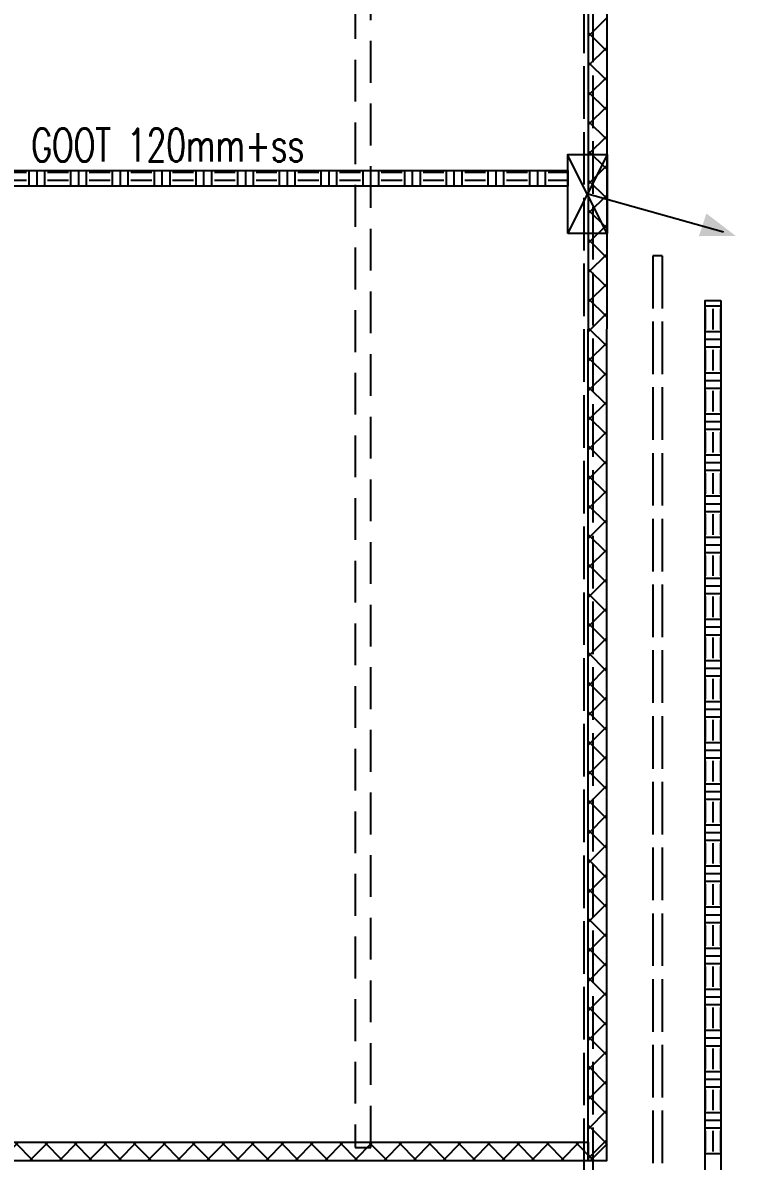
# Model space of a CAD drawing. Header units: millimetres. Extents: x -3262 to 109994, y 0 to 217318.
# Drawn here: x 61365 to 66793, y 66097 to 74754 of the extents above; entities that cross this region are included whole.
import ezdxf

# ---------------------------------------------------------------- set-up
doc = ezdxf.new("R2010")
doc.units = ezdxf.units.MM
doc.header["$LTSCALE"] = 100
doc.linetypes.add('E_GOOT3', pattern=[5, 4, -1])
doc.linetypes.add('HIDDEN2', pattern=[4.7625, 3.175, -1.5875])
for name, color, linetype in [('ByLayer', 2, 'Continuous'), ('EL6131--_ENERGIEBEDR (1996)', 2, 'Continuous'), ('EL6131--_GEBOUWINST (1996)', 2, 'Continuous'), ('EL6131--_WG', 3, 'Continuous')]:
    doc.layers.add(name, color=color, linetype=linetype)
doc.styles.add('ROMANS', font='ROMANS', dxfattribs={"width": 0.7})

# ---------------------------------------------------------------- blocks, each defined once
blk = doc.blocks.new('PIJL-UIT')
at = {"layer": 'ByLayer', "color": 2}
blk.add_line((0, 0), (2.92, 10.41), dxfattribs=at)
blk.add_solid([(3.228, 11.35), (1.515, 9.111), (3.239, 8.536)], dxfattribs=at)
blk = doc.blocks.new('NV-1')
at = {"layer": 'ByLayer'}
for p, q in [((0, 4), (7.91, 0)), ((0, 0), (7.91, 4))]:
    blk.add_line(p, q, dxfattribs=at)
blk.add_lwpolyline([(0, 0), (8, 0), (8, 4), (0, 4)], close=True, dxfattribs=at)
blk = doc.blocks.new('*X84')
at = {"color": 0}
for p, q in [((49163.8, 15712.4), (49293.2, 15841.8)), ((49405.1, 15701.8), (49265.1, 15841.8)), ((49377.7, 15701.8), (49517.7, 15841.8)), ((49629.6, 15701.8), (49489.6, 15841.8)), ((49602.2, 15701.8), (49742.2, 15841.8)), ((49854.1, 15701.8), (49714.1, 15841.8)), ((49826.8, 15701.8), (49966.8, 15841.8)), ((50078.6, 15701.8), (49938.6, 15841.8)), ((50051.3, 15701.8), (50191.3, 15841.8)), ((50303.1, 15701.8), (50163.1, 15841.8)), ((50275.8, 15701.8), (50415.8, 15841.8)), ((50527.6, 15701.8), (50387.6, 15841.8)), ((50500.3, 15701.8), (50640.3, 15841.8)), ((50752.1, 15701.8), (50612.1, 15841.8)), ((50724.8, 15701.8), (50864.8, 15841.8)), ((50976.6, 15701.8), (50836.6, 15841.8)), ((50949.3, 15701.8), (51089.3, 15841.8)), ((51201.1, 15701.8), (51061.1, 15841.8)), ((51173.8, 15701.8), (51313.8, 15841.8)), ((51425.6, 15701.8), (51285.6, 15841.8)), ((51398.3, 15701.8), (51538.3, 15841.8)), ((51650.1, 15701.8), (51510.1, 15841.8)), ((51622.8, 15701.8), (51762.8, 15841.8)), ((51874.6, 15701.8), (51734.6, 15841.8)), ((51847.3, 15701.8), (51987.3, 15841.8)), ((52099.2, 15701.8), (51959.2, 15841.8)), ((52071.8, 15701.8), (52211.8, 15841.8)), ((52323.7, 15701.8), (52183.7, 15841.8)), ((52296.3, 15701.8), (52436.3, 15841.8)), ((52548.2, 15701.8), (52408.2, 15841.8)), ((52520.8, 15701.8), (52660.8, 15841.8)), ((52772.7, 15701.8), (52632.7, 15841.8)), ((52745.3, 15701.8), (52885.3, 15841.8)), ((52997.2, 15701.8), (52857.2, 15841.8)), ((52969.8, 15701.8), (53109.8, 15841.8)), ((53221.7, 15701.8), (53081.7, 15841.8)), ((53194.4, 15701.8), (53334.4, 15841.8)), ((53446.2, 15701.8), (53306.2, 15841.8)), ((53418.9, 15701.8), (53558.9, 15841.8)), ((53670.7, 15701.8), (53530.7, 15841.8)), ((53643.4, 15701.8), (53783.4, 15841.8)), ((53895.2, 15701.8), (53755.2, 15841.8)), ((53867.9, 15701.8), (54007.9, 15841.8)), ((54119.7, 15701.8), (53979.7, 15841.8)), ((54092.4, 15701.8), (54232.4, 15841.8)), ((54344.2, 15701.8), (54204.2, 15841.8)), ((54316.9, 15701.8), (54456.9, 15841.8)), ((54568.7, 15701.8), (54428.7, 15841.8)), ((54541.4, 15701.8), (54681.4, 15841.8)), ((54793.2, 15701.8), (54653.2, 15841.8)), ((54765.9, 15701.8), (54905.9, 15841.8)), ((55017.7, 15701.8), (54877.7, 15841.8)), ((54990.4, 15701.8), (55130.4, 15841.8)), ((55242.2, 15701.8), (55102.2, 15841.8)), ((55214.9, 15701.8), (55354.9, 15841.8)), ((55466.7, 15701.8), (55326.7, 15841.8)), ((55439.4, 15701.8), (55579.4, 15841.8)), ((55691.3, 15701.8), (55551.3, 15841.8)), ((55663.9, 15701.8), (55803.9, 15841.8)), ((55915.8, 15701.8), (55775.8, 15841.8)), ((55888.4, 15701.8), (55988.8, 15802.2)), ((49180.6, 15701.8), (49163.8, 15718.5))]:
    blk.add_line(p, q, dxfattribs=at)
blk = doc.blocks.new('*X88')
at = {"color": 0}
for p, q in [((41838.8, 8836.4), (41885.7, 8883.3)), ((41995.2, 8743.3), (41855.2, 8883.3)), ((41970.2, 8743.3), (42110.2, 8883.3)), ((42219.7, 8743.2), (42079.7, 8883.3)), ((42194.7, 8743.2), (42334.7, 8883.2)), ((42444.2, 8743.2), (42304.2, 8883.2)), ((42419.2, 8743.2), (42559.2, 8883.2)), ((42668.8, 8743.2), (42528.8, 8883.2)), ((42643.7, 8743.2), (42783.6, 8883.2)), ((42893.3, 8743.2), (42753.3, 8883.2)), ((42868.1, 8743.2), (43008.1, 8883.2)), ((43117.8, 8743.1), (42977.8, 8883.2)), ((43092.6, 8743.1), (43232.6, 8883.1)), ((43342.4, 8743.1), (43202.4, 8883.1)), ((43317.1, 8743.1), (43457.1, 8883.1)), ((43566.9, 8743.1), (43426.9, 8883.1)), ((43541.6, 8743.1), (43681.6, 8883.1)), ((43791.4, 8743.1), (43651.4, 8883.1)), ((43766.1, 8743.1), (43906, 8883)), ((44016, 8743), (43876, 8883)), ((43990.5, 8743), (44130.5, 8883)), ((44240.5, 8743), (44100.5, 8883)), ((44215, 8743), (44355, 8883)), ((44465, 8743), (44325, 8883)), ((44439.5, 8743), (44579.5, 8883)), ((44689.6, 8743), (44549.6, 8883)), ((44664, 8743), (44804, 8882.9)), ((44914.1, 8742.9), (44774.1, 8882.9)), ((44888.5, 8742.9), (45028.4, 8882.9)), ((45138.6, 8742.9), (44998.6, 8882.9)), ((45112.9, 8742.9), (45252.9, 8882.9)), ((45363.2, 8742.9), (45223.2, 8882.9)), ((45337.4, 8742.9), (45477.4, 8882.9)), ((45587.7, 8742.8), (45447.7, 8882.9)), ((45561.9, 8742.8), (45701.9, 8882.8)), ((45812.2, 8742.8), (45672.2, 8882.8)), ((45786.4, 8742.8), (45926.4, 8882.8)), ((46036.8, 8742.8), (45896.8, 8882.8)), ((46010.9, 8742.8), (46150.8, 8882.8)), ((46261.3, 8742.8), (46121.3, 8882.8)), ((46235.3, 8742.8), (46375.3, 8882.8)), ((46485.8, 8742.7), (46345.8, 8882.8)), ((46459.8, 8742.7), (46599.8, 8882.7)), ((46710.4, 8742.7), (46570.4, 8882.7)), ((46684.3, 8742.7), (46824.3, 8882.7)), ((46934.9, 8742.7), (46794.9, 8882.7)), ((46908.8, 8742.7), (47048.8, 8882.7)), ((47159.4, 8742.7), (47019.4, 8882.7)), ((47133.3, 8742.7), (47273.2, 8882.6)), ((47384, 8742.6), (47244, 8882.6)), ((47357.7, 8742.6), (47497.7, 8882.6)), ((47608.5, 8742.6), (47468.5, 8882.6)), ((47582.2, 8742.6), (47722.2, 8882.6)), ((47833, 8742.6), (47693, 8882.6)), ((47806.7, 8742.6), (47946.7, 8882.6)), ((48057.6, 8742.5), (47917.6, 8882.6)), ((48031.2, 8742.6), (48171.2, 8882.5)), ((48282.1, 8742.5), (48142.1, 8882.5)), ((48255.7, 8742.5), (48395.6, 8882.5)), ((48506.6, 8742.5), (48366.6, 8882.5)), ((48480.1, 8742.5), (48620.1, 8882.5)), ((48731.2, 8742.5), (48591.2, 8882.5)), ((48704.6, 8742.5), (48844.6, 8882.5)), ((48955.7, 8742.4), (48815.7, 8882.5)), ((48929.1, 8742.4), (49069.1, 8882.4)), ((49180.2, 8742.4), (49040.2, 8882.4)), ((49153.6, 8742.4), (49293.6, 8882.4)), ((49404.8, 8742.4), (49264.8, 8882.4)), ((49378.1, 8742.4), (49518, 8882.4)), ((49629.3, 8742.4), (49489.3, 8882.4)), ((49602.5, 8742.4), (49742.5, 8882.3)), ((49853.8, 8742.3), (49713.8, 8882.4)), ((49827, 8742.3), (49967, 8882.3)), ((50078.4, 8742.3), (49938.4, 8882.3)), ((50051.5, 8742.3), (50191.5, 8882.3)), ((50302.9, 8742.3), (50162.9, 8882.3)), ((50276, 8742.3), (50416, 8882.3)), ((50527.4, 8742.3), (50387.4, 8882.3))]:
    blk.add_line(p, q, dxfattribs=at)
blk = doc.blocks.new('*X96')
at = {"color": 0}
for p, q in [((49291.9, 17283.9), (49291.9, 17350.3)), ((49351.4, 17283.9), (49351.4, 17350.3)), ((49248.8, 17264.1), (49368.8, 17264.1)), ((49248.8, 17204.5), (49368.8, 17204.5)), ((49248.8, 17145), (49368.8, 17145)), ((49291.9, 16966.4), (49291.9, 17125.2)), ((49351.4, 16966.4), (49351.4, 17125.2)), ((49248.8, 16946.6), (49368.8, 16946.6)), ((49248.8, 16887), (49368.8, 16887)), ((49248.8, 16827.5), (49368.8, 16827.5)), ((49291.9, 16648.9), (49291.9, 16807.7)), ((49351.4, 16648.9), (49351.4, 16807.7)), ((49248.8, 16629.1), (49368.8, 16629.1)), ((49248.8, 16569.5), (49368.8, 16569.5)), ((49248.8, 16510), (49368.8, 16510)), ((49291.9, 16331.4), (49291.9, 16490.2)), ((49351.4, 16331.4), (49351.4, 16490.2)), ((49248.8, 16311.6), (49368.8, 16311.6)), ((49248.8, 16252), (49368.8, 16252)), ((49248.8, 16192.5), (49368.8, 16192.5)), ((49291.9, 16013.9), (49291.9, 16172.7)), ((49351.4, 16013.9), (49351.4, 16172.7)), ((49248.8, 15994.1), (49368.8, 15994.1)), ((49248.8, 15934.5), (49368.8, 15934.5)), ((49248.8, 15875), (49368.8, 15875)), ((49291.9, 15696.4), (49291.9, 15855.2)), ((49351.4, 15696.4), (49351.4, 15855.2)), ((49248.8, 15676.6), (49368.8, 15676.6)), ((49248.8, 15617), (49368.8, 15617)), ((49248.8, 15557.5), (49368.8, 15557.5)), ((49291.9, 15378.9), (49291.9, 15537.7)), ((49351.4, 15378.9), (49351.4, 15537.7)), ((49248.8, 15359.1), (49368.8, 15359.1)), ((49248.8, 15299.5), (49368.8, 15299.5)), ((49248.8, 15240), (49368.8, 15240)), ((49291.9, 15061.4), (49291.9, 15220.2)), ((49351.4, 15061.4), (49351.4, 15220.2)), ((49248.8, 15041.6), (49368.8, 15041.6)), ((49248.8, 14982), (49368.8, 14982)), ((49248.8, 14922.5), (49368.8, 14922.5)), ((49291.9, 14743.9), (49291.9, 14902.7)), ((49351.4, 14743.9), (49351.4, 14902.7)), ((49248.8, 14724.1), (49368.8, 14724.1)), ((49248.8, 14664.5), (49368.8, 14664.5)), ((49248.8, 14605), (49368.8, 14605)), ((49291.9, 14426.4), (49291.9, 14585.2)), ((49351.4, 14426.4), (49351.4, 14585.2)), ((49248.8, 14406.6), (49368.8, 14406.6)), ((49248.8, 14347), (49368.8, 14347)), ((49248.8, 14287.5), (49368.8, 14287.5)), ((49291.9, 14108.9), (49291.9, 14267.7)), ((49351.4, 14108.9), (49351.4, 14267.7)), ((49248.8, 14089.1), (49368.8, 14089.1)), ((49248.8, 14029.5), (49368.8, 14029.5)), ((49248.8, 13970), (49368.8, 13970)), ((49291.9, 13791.4), (49291.9, 13950.2)), ((49351.4, 13791.4), (49351.4, 13950.2)), ((49248.8, 13771.6), (49368.8, 13771.6)), ((49248.8, 13712), (49368.8, 13712)), ((49248.8, 13652.5), (49368.8, 13652.5)), ((49291.9, 13473.9), (49291.9, 13632.7)), ((49351.4, 13473.9), (49351.4, 13632.7)), ((49248.8, 13454.1), (49368.8, 13454.1)), ((49248.8, 13394.5), (49368.8, 13394.5)), ((49248.8, 13335), (49368.8, 13335)), ((49291.9, 13156.4), (49291.9, 13315.2)), ((49351.4, 13156.4), (49351.4, 13315.2)), ((49248.8, 13136.6), (49368.8, 13136.6)), ((49248.8, 13077), (49368.8, 13077)), ((49248.8, 13017.5), (49368.8, 13017.5)), ((49291.9, 12838.9), (49291.9, 12997.7)), ((49351.4, 12838.9), (49351.4, 12997.7)), ((49248.8, 12819.1), (49368.8, 12819.1)), ((49248.8, 12759.5), (49368.8, 12759.5)), ((49248.8, 12700), (49368.8, 12700)), ((49291.9, 12521.4), (49291.9, 12680.2)), ((49351.4, 12521.4), (49351.4, 12680.2)), ((49248.8, 12501.6), (49368.8, 12501.6)), ((49248.8, 12442), (49368.8, 12442)), ((49248.8, 12382.5), (49368.8, 12382.5)), ((49291.9, 12203.9), (49291.9, 12362.7)), ((49351.4, 12203.9), (49351.4, 12362.7)), ((49248.8, 12184.1), (49368.8, 12184.1)), ((49248.8, 12124.5), (49368.8, 12124.5)), ((49248.8, 12065), (49368.8, 12065)), ((49291.9, 11886.4), (49291.9, 12045.2)), ((49351.4, 11886.4), (49351.4, 12045.2)), ((49248.8, 11866.6), (49368.8, 11866.6)), ((49248.8, 11807), (49368.8, 11807)), ((49248.8, 11747.5), (49368.8, 11747.5)), ((49291.9, 11568.9), (49291.9, 11727.7)), ((49351.4, 11568.9), (49351.4, 11727.7)), ((49248.8, 11549.1), (49368.8, 11549.1)), ((49248.8, 11489.5), (49368.8, 11489.5)), ((49248.8, 11430), (49368.8, 11430)), ((49291.9, 11251.4), (49291.9, 11410.2)), ((49351.4, 11251.4), (49351.4, 11410.2)), ((49248.8, 11231.6), (49368.8, 11231.6)), ((49248.8, 11172), (49368.8, 11172)), ((49248.8, 11112.5), (49368.8, 11112.5)), ((49291.9, 10933.9), (49291.9, 11092.7)), ((49351.4, 10933.9), (49351.4, 11092.7)), ((49248.8, 10914.1), (49368.8, 10914.1)), ((49248.8, 10854.5), (49368.8, 10854.5)), ((49248.8, 10795), (49368.8, 10795)), ((49291.9, 10616.4), (49291.9, 10775.2)), ((49351.4, 10616.4), (49351.4, 10775.2)), ((49248.8, 10596.6), (49368.8, 10596.6)), ((49248.8, 10537), (49368.8, 10537)), ((49248.8, 10477.5), (49368.8, 10477.5)), ((49291.9, 10298.9), (49291.9, 10457.7)), ((49351.4, 10298.9), (49351.4, 10457.7)), ((49248.8, 10279.1), (49368.8, 10279.1)), ((49248.8, 10219.5), (49368.8, 10219.5)), ((49248.8, 10160), (49368.8, 10160)), ((49291.9, 9981.4), (49291.9, 10140.2)), ((49351.4, 9981.4), (49351.4, 10140.2)), ((49248.8, 9961.6), (49368.8, 9961.6)), ((49248.8, 9902), (49368.8, 9902)), ((49248.8, 9842.5), (49368.8, 9842.5)), ((49291.9, 9663.9), (49291.9, 9822.7)), ((49351.4, 9663.9), (49351.4, 9822.7)), ((49248.8, 9644.1), (49368.8, 9644.1)), ((49248.8, 9584.5), (49368.8, 9584.5)), ((49248.8, 9525), (49368.8, 9525)), ((49291.9, 9346.4), (49291.9, 9505.2)), ((49351.4, 9346.4), (49351.4, 9505.2)), ((49248.8, 9326.6), (49368.8, 9326.6)), ((49248.8, 9267), (49368.8, 9267)), ((49248.8, 9207.5), (49368.8, 9207.5)), ((49291.9, 9039.5), (49291.9, 9187.7)), ((49351.4, 9039.5), (49351.4, 9187.7))]:
    blk.add_line(p, q, dxfattribs=at)
blk = doc.blocks.new('*X111')
at = {"color": 0}
for p, q in [((41543, 13123.5), (41543, 13243.5)), ((41562.5, 13242.2), (41718.8, 13242.2)), ((41562.5, 13183.6), (41718.8, 13183.6)), ((41738.3, 13123.5), (41738.3, 13243.5)), ((41796.9, 13123.5), (41796.9, 13243.5)), ((41855.5, 13123.5), (41855.5, 13243.5)), ((41875, 13242.2), (42031.2, 13242.2)), ((41875, 13183.6), (42031.2, 13183.6)), ((42050.8, 13123.5), (42050.8, 13243.5)), ((42109.4, 13123.5), (42109.4, 13243.5)), ((42168, 13123.5), (42168, 13243.5)), ((42187.5, 13242.2), (42343.8, 13242.2)), ((42187.5, 13183.6), (42343.8, 13183.6)), ((42363.3, 13123.5), (42363.3, 13243.5)), ((42421.9, 13123.5), (42421.9, 13243.5)), ((42480.5, 13123.5), (42480.5, 13243.5)), ((42500, 13242.2), (42656.2, 13242.2)), ((42500, 13183.6), (42656.2, 13183.6)), ((42675.8, 13123.5), (42675.8, 13243.5)), ((42734.4, 13123.5), (42734.4, 13243.5)), ((42793, 13123.5), (42793, 13243.5)), ((42812.5, 13242.2), (42968.8, 13242.2)), ((42812.5, 13183.6), (42968.8, 13183.6)), ((42988.3, 13123.5), (42988.3, 13243.5)), ((43046.9, 13123.5), (43046.9, 13243.5)), ((43105.5, 13123.5), (43105.5, 13243.5)), ((43125, 13242.2), (43281.2, 13242.2)), ((43125, 13183.6), (43281.2, 13183.6)), ((43300.8, 13123.5), (43300.8, 13243.5)), ((43359.4, 13123.5), (43359.4, 13243.5)), ((43418, 13123.5), (43418, 13243.5)), ((43437.5, 13242.2), (43593.8, 13242.2)), ((43437.5, 13183.6), (43593.8, 13183.6)), ((43613.3, 13123.5), (43613.3, 13243.5)), ((43671.9, 13123.5), (43671.9, 13243.5)), ((43730.5, 13123.5), (43730.5, 13243.5)), ((43750, 13242.2), (43906.2, 13242.2)), ((43750, 13183.6), (43906.2, 13183.6)), ((43925.8, 13123.5), (43925.8, 13243.5)), ((43984.4, 13123.5), (43984.4, 13243.5)), ((44043, 13123.5), (44043, 13243.5)), ((44062.5, 13242.2), (44218.8, 13242.2)), ((44062.5, 13183.6), (44218.8, 13183.6)), ((44238.3, 13123.5), (44238.3, 13243.5)), ((44296.9, 13123.5), (44296.9, 13243.5)), ((44355.5, 13123.5), (44355.5, 13243.5)), ((44375, 13242.2), (44531.2, 13242.2)), ((44375, 13183.6), (44531.2, 13183.6)), ((44550.8, 13123.5), (44550.8, 13243.5)), ((44609.4, 13123.5), (44609.4, 13243.5)), ((44668, 13123.5), (44668, 13243.5)), ((44687.5, 13242.2), (44843.8, 13242.2)), ((44687.5, 13183.6), (44843.8, 13183.6)), ((44863.3, 13123.5), (44863.3, 13243.5)), ((44921.9, 13123.5), (44921.9, 13243.5)), ((44980.5, 13123.5), (44980.5, 13243.5)), ((45000, 13242.2), (45156.2, 13242.2)), ((45000, 13183.6), (45156.2, 13183.6)), ((45175.8, 13123.5), (45175.8, 13243.5)), ((45234.4, 13123.5), (45234.4, 13243.5)), ((45293, 13123.5), (45293, 13243.5)), ((45312.5, 13242.2), (45468.8, 13242.2)), ((45312.5, 13183.6), (45468.8, 13183.6)), ((45488.3, 13123.5), (45488.3, 13243.5)), ((45546.9, 13123.5), (45546.9, 13243.5)), ((45605.5, 13123.5), (45605.5, 13243.5)), ((45625, 13242.2), (45781.2, 13242.2)), ((45625, 13183.6), (45781.2, 13183.6)), ((45800.8, 13123.5), (45800.8, 13243.5)), ((45859.4, 13123.5), (45859.4, 13243.5)), ((45918, 13123.5), (45918, 13243.5)), ((45937.5, 13242.2), (46093.8, 13242.2)), ((45937.5, 13183.6), (46093.8, 13183.6)), ((46113.3, 13123.5), (46113.3, 13243.5)), ((46171.9, 13123.5), (46171.9, 13243.5)), ((46230.5, 13123.5), (46230.5, 13243.5)), ((46250, 13242.2), (46406.2, 13242.2)), ((46250, 13183.6), (46406.2, 13183.6)), ((46425.8, 13123.5), (46425.8, 13243.5)), ((46484.4, 13123.5), (46484.4, 13243.5)), ((46543, 13123.5), (46543, 13243.5)), ((46562.5, 13242.2), (46718.8, 13242.2)), ((46562.5, 13183.6), (46718.8, 13183.6)), ((46738.3, 13123.5), (46738.3, 13243.5)), ((46796.9, 13123.5), (46796.9, 13243.5)), ((46855.5, 13123.5), (46855.5, 13243.5)), ((46875, 13242.2), (47031.2, 13242.2)), ((46875, 13183.6), (47031.2, 13183.6)), ((47050.8, 13123.5), (47050.8, 13243.5)), ((47109.4, 13123.5), (47109.4, 13243.5)), ((47168, 13123.5), (47168, 13243.5)), ((47187.5, 13242.2), (47343.8, 13242.2)), ((47187.5, 13183.6), (47343.8, 13183.6)), ((47363.3, 13123.5), (47363.3, 13243.5)), ((47421.9, 13123.5), (47421.9, 13243.5)), ((47480.5, 13123.5), (47480.5, 13243.5)), ((47500, 13242.2), (47656.2, 13242.2)), ((47500, 13183.6), (47656.2, 13183.6)), ((47675.8, 13123.5), (47675.8, 13243.5)), ((47734.4, 13123.5), (47734.4, 13243.5)), ((47793, 13123.5), (47793, 13243.5)), ((47812.5, 13242.2), (47968.8, 13242.2)), ((47812.5, 13183.6), (47968.8, 13183.6)), ((47988.3, 13123.5), (47988.3, 13243.5)), ((41562.5, 13125), (41718.8, 13125)), ((41875, 13125), (42031.2, 13125)), ((42187.5, 13125), (42343.8, 13125)), ((42500, 13125), (42656.2, 13125)), ((42812.5, 13125), (42968.8, 13125)), ((43125, 13125), (43281.2, 13125)), ((43437.5, 13125), (43593.8, 13125)), ((43750, 13125), (43906.2, 13125)), ((44062.5, 13125), (44218.8, 13125)), ((44375, 13125), (44531.2, 13125)), ((44687.5, 13125), (44843.8, 13125)), ((45000, 13125), (45156.2, 13125)), ((45312.5, 13125), (45468.8, 13125)), ((45625, 13125), (45781.2, 13125)), ((45937.5, 13125), (46093.8, 13125)), ((46250, 13125), (46406.2, 13125)), ((46562.5, 13125), (46718.8, 13125)), ((46875, 13125), (47031.2, 13125)), ((47187.5, 13125), (47343.8, 13125)), ((47500, 13125), (47656.2, 13125)), ((47812.5, 13125), (47968.8, 13125))]:
    blk.add_line(p, q, dxfattribs=at)
blk = doc.blocks.new('*X114')
at = {"color": 0}
for p, q in [((41543, 13123.5), (41543, 13243.5)), ((41562.5, 13242.2), (41718.8, 13242.2)), ((41562.5, 13183.6), (41718.8, 13183.6)), ((41738.3, 13123.5), (41738.3, 13243.5)), ((41796.9, 13123.5), (41796.9, 13243.5)), ((41855.5, 13123.5), (41855.5, 13243.5)), ((41875, 13242.2), (42031.2, 13242.2)), ((41875, 13183.6), (42031.2, 13183.6)), ((42050.8, 13123.5), (42050.8, 13243.5)), ((42109.4, 13123.5), (42109.4, 13243.5)), ((42168, 13123.5), (42168, 13243.5)), ((42187.5, 13242.2), (42343.8, 13242.2)), ((42187.5, 13183.6), (42343.8, 13183.6)), ((42363.3, 13123.5), (42363.3, 13243.5)), ((42421.9, 13123.5), (42421.9, 13243.5)), ((42480.5, 13123.5), (42480.5, 13243.5)), ((42500, 13242.2), (42656.2, 13242.2)), ((42500, 13183.6), (42656.2, 13183.6)), ((42675.8, 13123.5), (42675.8, 13243.5)), ((42734.4, 13123.5), (42734.4, 13243.5)), ((42793, 13123.5), (42793, 13243.5)), ((42812.5, 13242.2), (42968.8, 13242.2)), ((42812.5, 13183.6), (42968.8, 13183.6)), ((42988.3, 13123.5), (42988.3, 13243.5)), ((43046.9, 13123.5), (43046.9, 13243.5)), ((43105.5, 13123.5), (43105.5, 13243.5)), ((43125, 13242.2), (43281.2, 13242.2)), ((43125, 13183.6), (43281.2, 13183.6)), ((43300.8, 13123.5), (43300.8, 13243.5)), ((43359.4, 13123.5), (43359.4, 13243.5)), ((43418, 13123.5), (43418, 13243.5)), ((43437.5, 13242.2), (43593.8, 13242.2)), ((43437.5, 13183.6), (43593.8, 13183.6)), ((43613.3, 13123.5), (43613.3, 13243.5)), ((43671.9, 13123.5), (43671.9, 13243.5)), ((43730.5, 13123.5), (43730.5, 13243.5)), ((43750, 13242.2), (43906.2, 13242.2)), ((43750, 13183.6), (43906.2, 13183.6)), ((43925.8, 13123.5), (43925.8, 13243.5)), ((43984.4, 13123.5), (43984.4, 13243.5)), ((44043, 13123.5), (44043, 13243.5)), ((44062.5, 13242.2), (44218.8, 13242.2)), ((44062.5, 13183.6), (44218.8, 13183.6)), ((44238.3, 13123.5), (44238.3, 13243.5)), ((44296.9, 13123.5), (44296.9, 13243.5)), ((44355.5, 13123.5), (44355.5, 13243.5)), ((44375, 13242.2), (44531.2, 13242.2)), ((44375, 13183.6), (44531.2, 13183.6)), ((44550.8, 13123.5), (44550.8, 13243.5)), ((44609.4, 13123.5), (44609.4, 13243.5)), ((44668, 13123.5), (44668, 13243.5)), ((44687.5, 13242.2), (44843.8, 13242.2)), ((44687.5, 13183.6), (44843.8, 13183.6)), ((44863.3, 13123.5), (44863.3, 13243.5)), ((44921.9, 13123.5), (44921.9, 13243.5)), ((44980.5, 13123.5), (44980.5, 13243.5)), ((45000, 13242.2), (45156.2, 13242.2)), ((45000, 13183.6), (45156.2, 13183.6)), ((45175.8, 13123.5), (45175.8, 13243.5)), ((45234.4, 13123.5), (45234.4, 13243.5)), ((45293, 13123.5), (45293, 13243.5)), ((45312.5, 13242.2), (45468.8, 13242.2)), ((45312.5, 13183.6), (45468.8, 13183.6)), ((45488.3, 13123.5), (45488.3, 13243.5)), ((45546.9, 13123.5), (45546.9, 13243.5)), ((45605.5, 13123.5), (45605.5, 13243.5)), ((45625, 13242.2), (45781.2, 13242.2)), ((45625, 13183.6), (45781.2, 13183.6)), ((45800.8, 13123.5), (45800.8, 13243.5)), ((45859.4, 13123.5), (45859.4, 13243.5)), ((45918, 13123.5), (45918, 13243.5)), ((45937.5, 13242.2), (46093.8, 13242.2)), ((45937.5, 13183.6), (46093.8, 13183.6)), ((46113.3, 13123.5), (46113.3, 13243.5)), ((46171.9, 13123.5), (46171.9, 13243.5)), ((46230.5, 13123.5), (46230.5, 13243.5)), ((46250, 13242.2), (46406.2, 13242.2)), ((46250, 13183.6), (46406.2, 13183.6)), ((46425.8, 13123.5), (46425.8, 13243.5)), ((46484.4, 13123.5), (46484.4, 13243.5)), ((46543, 13123.5), (46543, 13243.5)), ((46562.5, 13242.2), (46718.8, 13242.2)), ((46562.5, 13183.6), (46718.8, 13183.6)), ((46738.3, 13123.5), (46738.3, 13243.5)), ((46796.9, 13123.5), (46796.9, 13243.5)), ((46855.5, 13123.5), (46855.5, 13243.5)), ((46875, 13242.2), (47031.2, 13242.2)), ((46875, 13183.6), (47031.2, 13183.6)), ((47050.8, 13123.5), (47050.8, 13243.5)), ((47109.4, 13123.5), (47109.4, 13243.5)), ((47168, 13123.5), (47168, 13243.5)), ((47187.5, 13242.2), (47343.8, 13242.2)), ((47187.5, 13183.6), (47343.8, 13183.6)), ((47363.3, 13123.5), (47363.3, 13243.5)), ((47421.9, 13123.5), (47421.9, 13243.5)), ((47480.5, 13123.5), (47480.5, 13243.5)), ((47500, 13242.2), (47656.2, 13242.2)), ((47500, 13183.6), (47656.2, 13183.6)), ((47675.8, 13123.5), (47675.8, 13243.5)), ((47734.4, 13123.5), (47734.4, 13243.5)), ((47793, 13123.5), (47793, 13243.5)), ((47812.5, 13242.2), (47968.8, 13242.2)), ((47812.5, 13183.6), (47968.8, 13183.6)), ((47988.3, 13123.5), (47988.3, 13243.5)), ((41562.5, 13125), (41718.8, 13125)), ((41875, 13125), (42031.2, 13125)), ((42187.5, 13125), (42343.8, 13125)), ((42500, 13125), (42656.2, 13125)), ((42812.5, 13125), (42968.8, 13125)), ((43125, 13125), (43281.2, 13125)), ((43437.5, 13125), (43593.8, 13125)), ((43750, 13125), (43906.2, 13125)), ((44062.5, 13125), (44218.8, 13125)), ((44375, 13125), (44531.2, 13125)), ((44687.5, 13125), (44843.8, 13125)), ((45000, 13125), (45156.2, 13125)), ((45312.5, 13125), (45468.8, 13125)), ((45625, 13125), (45781.2, 13125)), ((45937.5, 13125), (46093.8, 13125)), ((46250, 13125), (46406.2, 13125)), ((46562.5, 13125), (46718.8, 13125)), ((46875, 13125), (47031.2, 13125)), ((47187.5, 13125), (47343.8, 13125)), ((47500, 13125), (47656.2, 13125)), ((47812.5, 13125), (47968.8, 13125))]:
    blk.add_line(p, q, dxfattribs=at)

msp = doc.modelspace()

# ---------------------------------------------------------------- hatches: boundary and pattern name
at = {"layer": 'EL6131--_ENERGIEBEDR (1996)'}
h = msp.add_hatch(dxfattribs=at)
h.set_pattern_fill('STARS', color=1, scale=25)
edge = h.paths.add_edge_path()
edge.add_line((67113.4, 60650.8), (65978.5, 60650.8))
edge = h.paths.add_edge_path()
edge.add_line((67113.4, 60850.8), (65978.5, 60850.8))
edge = h.paths.add_edge_path(flags=0)
edge.add_line((67113.4, 60850.8), (67113.4, 60650.8))
edge = h.paths.add_edge_path(flags=17)
edge.add_line((65978.5, 60850.8), (65978.5, 60650.8))
edge = h.paths.add_edge_path()
edge.add_line((65863.5, 60540.8), (65863.5, 60960.8))
edge = h.paths.add_edge_path()
edge.add_arc((65973.5, 60540.8), 110, 90, 180)
edge = h.paths.add_edge_path()
edge.add_arc((65973.5, 60960.8), 110, 180, 270)
edge = h.paths.add_edge_path(flags=17)
edge.add_line((65978.5, 60650.8), (65978.5, 60850.8))
edge = h.paths.add_edge_path()
edge.add_line((65978.5, 60850.8), (65973.5, 60850.8))
edge = h.paths.add_edge_path()
edge.add_line((65978.5, 60650.8), (65973.5, 60650.8))
edge = h.paths.add_edge_path(flags=16)
edge.add_arc((67113.4, 60965.8), 115, 270, 360)
edge = h.paths.add_edge_path()
edge.add_arc((67113.4, 60965.8), 315, 270, 360)
edge = h.paths.add_edge_path(flags=16)
edge.add_line((67113.4, 60850.8), (67113.4, 60650.8))
edge = h.paths.add_edge_path(flags=16)
edge.add_line((67228.4, 60965.8), (67428.4, 60965.8))
edge = h.paths.add_edge_path()
edge.add_line((67428.4, 71355.3), (67428.4, 60965.8))
edge = h.paths.add_edge_path()
edge.add_line((67228.4, 71355.3), (67228.4, 60965.8))
edge = h.paths.add_edge_path(flags=16)
edge.add_line((67228.4, 71355.3), (67428.4, 71355.3))
edge = h.paths.add_edge_path(flags=16)
edge.add_line((67228.4, 60965.8), (67428.4, 60965.8))
edge = h.paths.add_edge_path(flags=17)
edge.add_arc((67543.4, 71355.3), 115, 90, 180)
edge = h.paths.add_edge_path()
edge.add_arc((67543.4, 71355.3), 315, 90, 180)
edge = h.paths.add_edge_path(flags=16)
edge.add_line((67543.4, 71470.3), (67543.4, 71670.3))
edge = h.paths.add_edge_path(flags=17)
edge.add_line((67428.4, 71355.3), (67228.4, 71355.3))
edge = h.paths.add_edge_path()
edge.add_line((86982.2, 71470.3), (67543.4, 71470.3))
edge = h.paths.add_edge_path()
edge.add_line((86982.2, 71670.3), (67543.4, 71670.3))
edge = h.paths.add_edge_path()
edge.add_line((86982.2, 71670.3), (86982.2, 71470.3))
edge = h.paths.add_edge_path(flags=16)
edge.add_line((67543.4, 71670.3), (67543.4, 71470.3))

# ---------------------------------------------------------------- linework, layer by layer
at = {"layer": 'EL6131--_ENERGIEBEDR (1996)', "color": 2, "linetype": 'HIDDEN2'}
msp.add_lwpolyline([(63893.8, 75198.9), (63893.8, 74948.9), (63893.8, 66201.6), (64013.8, 66201.6), (64013.8, 74948.9), (64013.8, 75198.9), (64013.8, 80001.6), (63893.8, 80001.6)], close=True, dxfattribs=at)
at = {"layer": 'EL6131--_ENERGIEBEDR (1996)'}
for points in [[(65510.8, 73511.6), (57200.1, 73511.6), (57200.1, 73631.6), (65510.8, 73631.6)], [(66677.4, 72642.8), (66677.4, 60011.1), (66557.4, 60011.1), (66557.4, 72642.8)], [(66677.4, 72642.8), (66677.4, 60011.1), (66557.4, 60011.1), (66557.4, 72642.8)]]:
    msp.add_lwpolyline(points, close=True, dxfattribs=at)
at = {"layer": 'EL6131--_GEBOUWINST (1996)', "color": 2, "linetype": 'Continuous'}
for points in [[(65808.6, 78751.6), (65807, 66101.6), (65667, 66101.6), (65668.6, 78751.6)], [(58983.6, 66241.6), (65666.9, 66241.6), (65666.9, 66101.6), (58983.6, 66101.6)]]:
    msp.add_lwpolyline(points, close=True, dxfattribs=at)
at = {"layer": 'EL6131--_WG', "linetype": 'E_GOOT3'}
for p, q in [((65635.6, 66022.8), (65635.6, 80251.6)), ((65705.6, 65952.8), (65705.6, 80251.6)), ((66158.6, 72982.1), (66158.6, 62358.6)), ((66228.6, 72982.1), (66158.6, 72982.1)), ((66228.6, 72982.1), (66228.6, 62358.6))]:
    msp.add_line(p, q, dxfattribs=at)

# ---------------------------------------------------------------- block references
at = {"layer": 'EL6131--_ENERGIEBEDR (1996)', "color": 2, "linetype": 'Continuous', "xscale": -75, "yscale": 75, "zscale": 75, "rotation": 270}
msp.add_blockref('NV-1', (65510.8, 73151.6), dxfattribs=at)
at = {"layer": 'EL6131--_ENERGIEBEDR (1996)', "color": 1, "linetype": 'Continuous', "rotation": 90}
for name, p in [('*X96', (74550.3, 24262.7)), ('*X111', (79801, 24610.1)), ('*X114', (79801, 24610.1))]:
    msp.add_blockref(name, p, dxfattribs=at)
at = {"layer": 'EL6131--_ENERGIEBEDR (1996)', "color": 1, "linetype": 'Continuous', "xscale": 100, "yscale": 100, "zscale": 100, "rotation": 270}
msp.add_blockref('PIJL-UIT', (65655.6, 73454.9), dxfattribs=at)
at = {"layer": 'EL6131--_GEBOUWINST (1996)', "color": 1, "linetype": 'Continuous'}
for name, p, rotation in [('*X88', (74550.3, 24262.7), 90), ('*X84', (114975.7, 81943.4), 180)]:
    msp.add_blockref(name, p, dxfattribs=dict(at, rotation=rotation))

# ---------------------------------------------------------------- texts
at = {"layer": 'EL6131--_ENERGIEBEDR (1996)', "color": 1, "linetype": 'Continuous', "style": 'ROMANS', "width": 0.7}
msp.add_text('GOOT 120mm+ss', height=250, dxfattribs=at).set_placement((61429.4, 73698.7))

doc.saveas('drawing.dxf')
